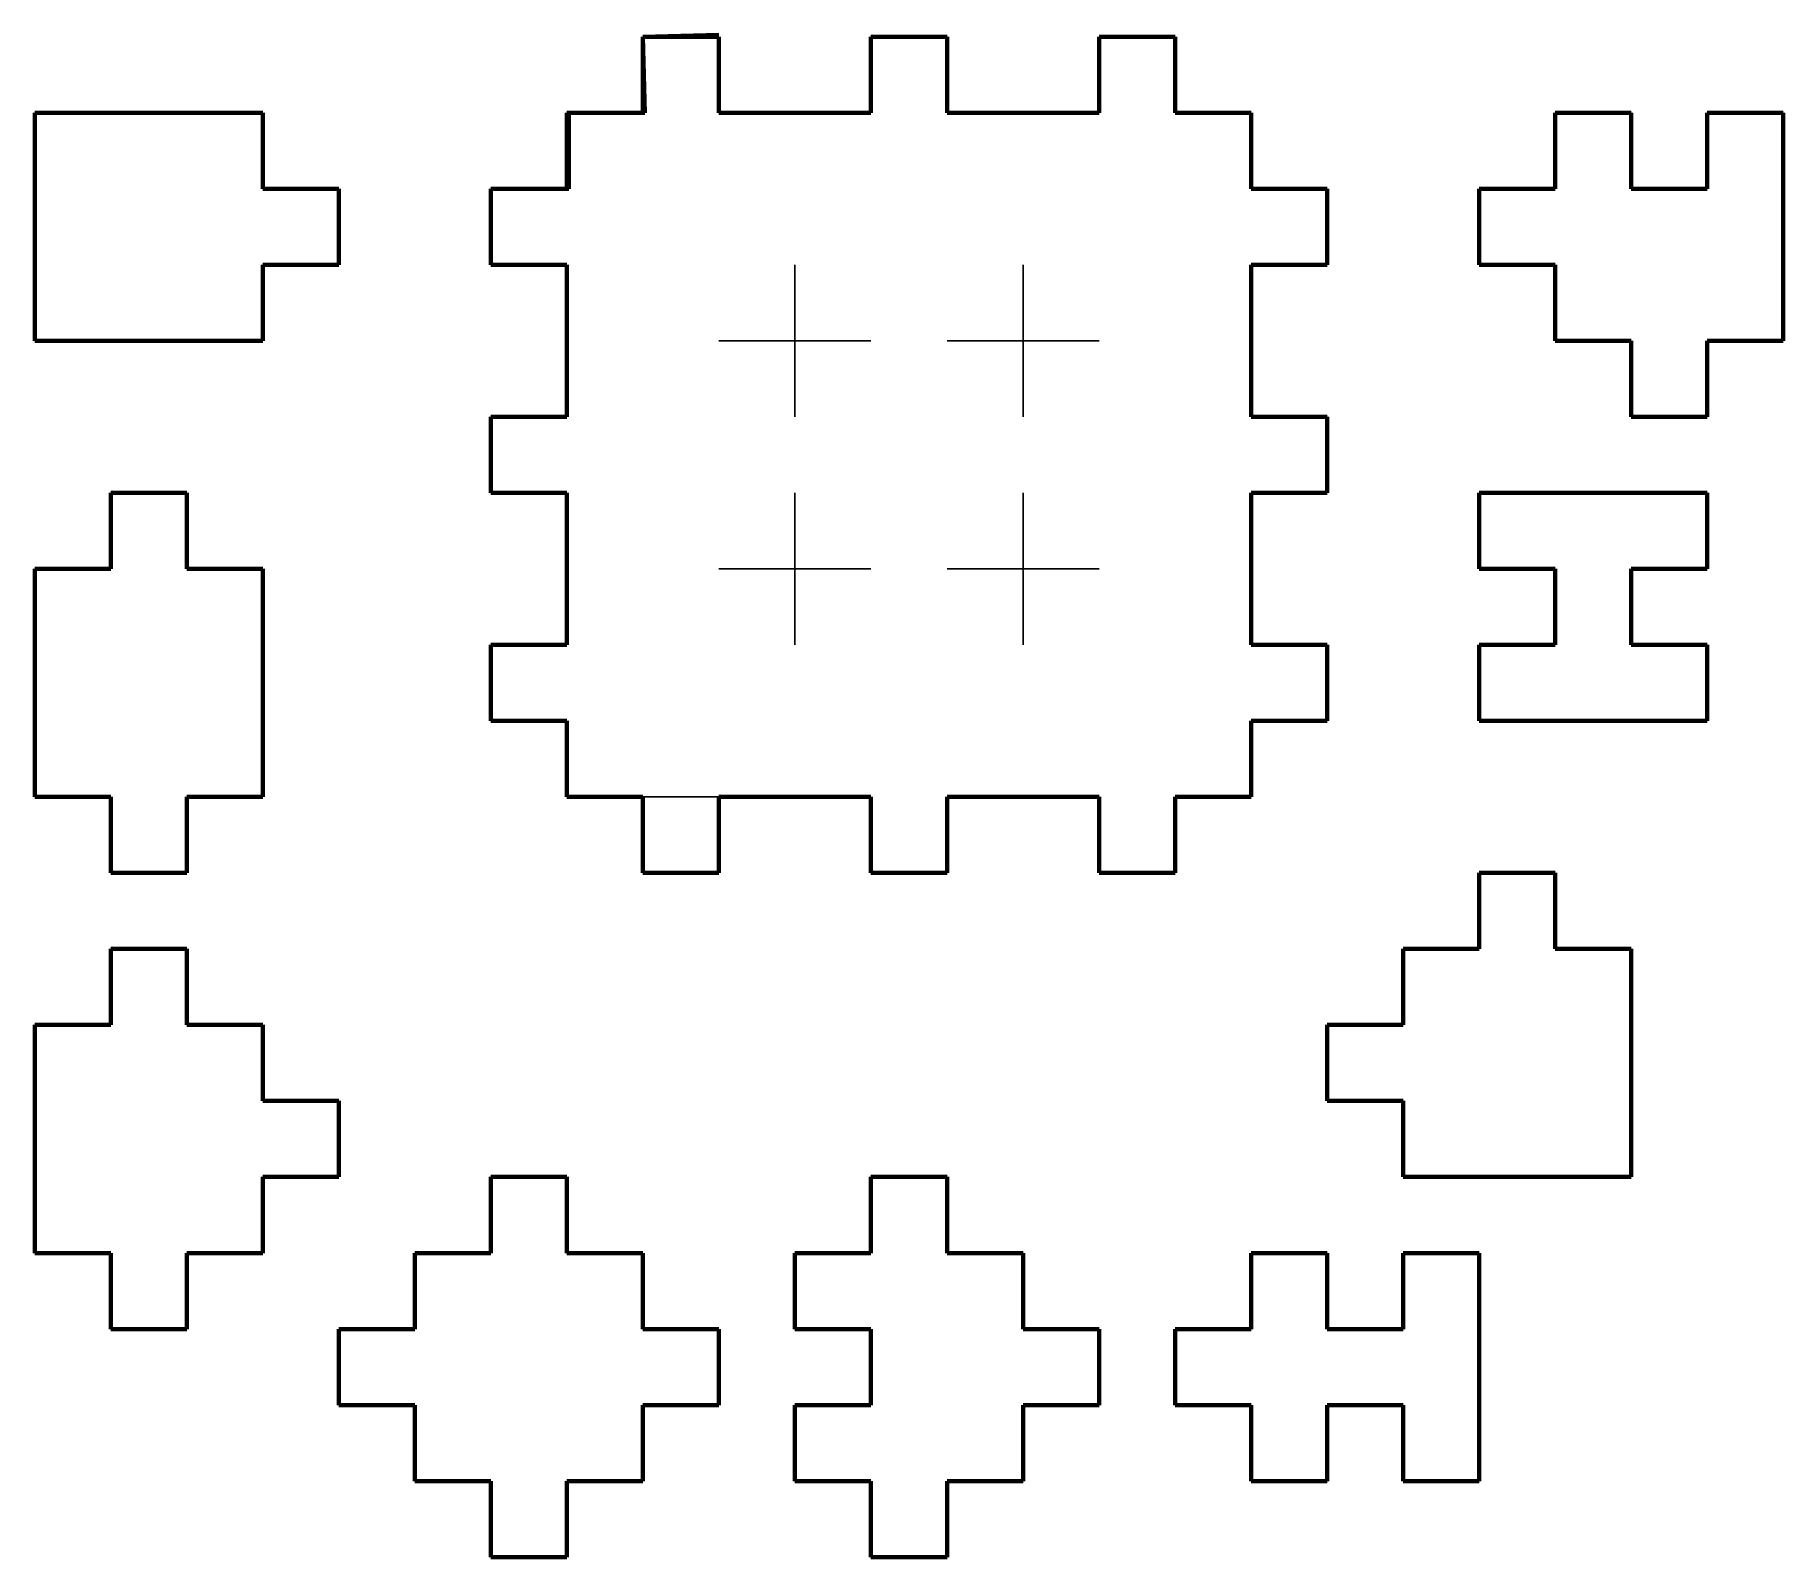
# Model space of a CAD drawing. Header units: millimetres. Extents: x -60 to 170, y -100 to 100.
import ezdxf

# ---------------------------------------------------------------- set-up
doc = ezdxf.new("R2010")
doc.units = ezdxf.units.MM
doc.layers.get('0').update_dxf_attribs({"linetype": 'CONTINUOUS', "lineweight": 0})
doc.layers.add('puzzel', color=7, linetype='CONTINUOUS', lineweight=0)

msp = doc.modelspace()

# ---------------------------------------------------------------- linework, layer by layer
at = {"linetype": 'CONTINUOUS', "lineweight": 100}
for p, q in [((30, 100.25), (20, 100)), ((20, 100), (20.25, 90)), ((30, 90), (30, 100)), ((60, 100), (50, 100)), ((50, 100), (50, 90)), ((60, 90), (60, 100)), ((90, 100), (80, 100)), ((80, 100), (80, 90)), ((90, 90), (90, 100)), ((20.25, 90), (10.25, 90)), ((10.25, 90), (10.25, 80)), ((40, 90), (30, 90)), ((50, 90), (40, 90)), ((70, 90), (60, 90)), ((80, 90), (70, 90)), ((100, 90), (90, 90)), ((100, 80), (100, 90)), ((10.25, 80), (0, 80)), ((0, 80), (0, 70)), ((110, 80), (100, 80)), ((110, 70), (110, 80)), ((0, 70), (10, 70)), ((10, 70), (10, 60)), ((100, 60), (100, 70)), ((100, 70), (110, 70)), ((10, 60), (10, 50)), ((100, 50), (100, 60)), ((10, 50), (0, 50)), ((0, 50), (0, 40)), ((110, 50), (100, 50)), ((110, 40), (110, 50)), ((0, 40), (10, 40)), ((10, 40), (10, 30)), ((100, 30), (100, 40)), ((100, 40), (110, 40)), ((10, 30), (10, 20)), ((100, 20), (100, 30)), ((10, 20), (0, 20)), ((0, 20), (0, 10)), ((110, 20), (100, 20)), ((110, 10), (110, 20)), ((0, 10), (10, 10)), ((10, 10), (10, 0)), ((100, 0), (100, 10)), ((100, 10), (110, 10)), ((10, 0), (20, 0)), ((20, 0), (20, -10)), ((30, -10), (30, 0)), ((30, 0), (40, 0)), ((40, 0), (50, 0)), ((50, 0), (50, -10)), ((60, -10), (60, 0)), ((60, 0), (70, 0)), ((70, 0), (80, 0)), ((80, 0), (80, -10)), ((90, -10), (90, 0)), ((90, 0), (100, 0)), ((20, -10), (30, -10)), ((50, -10), (60, -10)), ((80, -10), (90, -10))]:
    msp.add_line(p, q, dxfattribs=at)
at = {"linetype": 'CONTINUOUS', "lineweight": -3}
for p, q in [((20, 100), (20, 90)), ((30, 90), (30, 100)), ((50, 90), (50, 100)), ((60, 90), (60, 100)), ((80, 100), (80, 90)), ((90, 90), (90, 100)), ((20, 90), (10, 90)), ((10, 90), (10, 80)), ((40, 90), (30, 90)), ((40, 90), (50, 90)), ((70, 90), (60, 90)), ((80, 90), (70, 90)), ((100, 90), (90, 90)), ((100, 90), (100, 80)), ((10, 80), (0, 80)), ((100, 80), (110, 80)), ((0, 70), (10, 70)), ((10, 70), (10, 60)), ((100, 70), (110, 70)), ((100, 60), (100, 70)), ((10, 60), (10, 50)), ((100, 60), (100, 50)), ((10, 50), (0, 50)), ((100, 50), (110, 50)), ((0, 40), (10, 40)), ((10, 40), (10, 30)), ((100, 40), (110, 40)), ((100, 30), (100, 40)), ((10, 30), (10, 20)), ((100, 20), (100, 30)), ((10, 20), (0, 20)), ((110, 20), (100, 20)), ((0, 10), (10, 10)), ((10, 10), (10, 0)), ((100, 10), (110, 10)), ((100, 0), (100, 10)), ((10, 0), (20, 0)), ((20, 0), (20, -10)), ((30, 0), (20, 0)), ((30, 0), (40, 0)), ((30, -10), (30, 0)), ((40, 0), (50, 0)), ((50, 0), (50, -10)), ((60, 0), (70, 0)), ((60, -10), (60, 0)), ((70, 0), (80, 0)), ((80, 0), (80, -10)), ((90, 0), (100, 0)), ((90, -10), (90, 0))]:
    msp.add_line(p, q, dxfattribs=at)
at = {"linetype": 'CONTINUOUS', "lineweight": 70}
for p, q in [((20, 100), (30, 100)), ((20, 100), (20, 90)), ((30, 100), (30, 100)), ((30, 100), (30, 90)), ((60, 100), (50, 100)), ((50, 100), (50, 90)), ((60, 90), (60, 100)), ((90, 100), (80, 100)), ((80, 100), (80, 90)), ((90, 90), (90, 100)), ((20, 90), (10, 90)), ((10, 90), (10, 80)), ((40, 90), (30, 90)), ((50, 90), (40, 90)), ((70, 90), (60, 90)), ((80, 90), (70, 90)), ((100, 90), (90, 90)), ((100, 80), (100, 90)), ((10, 80), (0, 80)), ((0, 80), (0, 70)), ((110, 80), (100, 80)), ((110, 70), (110, 80)), ((0, 70), (10, 70)), ((10, 70), (10, 60)), ((100, 60), (100, 70)), ((100, 70), (110, 70)), ((10, 60), (10, 50)), ((100, 50), (100, 60)), ((10, 50), (0, 50)), ((0, 50), (0, 40)), ((110, 50), (100, 50)), ((110, 40), (110, 50)), ((0, 40), (10, 40)), ((10, 40), (10, 30)), ((100, 30), (100, 40)), ((100, 40), (110, 40)), ((10, 30), (10, 20)), ((100, 20), (100, 30)), ((10, 20), (0, 20)), ((0, 20), (0, 10)), ((110, 20), (100, 20)), ((110, 10), (110, 20)), ((0, 10), (10, 10)), ((10, 10), (10, 0)), ((100, 0), (100, 10)), ((100, 10), (110, 10)), ((10, 0), (20, 0)), ((20, 0), (20, -10)), ((30, -10), (30, 0)), ((30, 0), (40, 0)), ((40, 0), (50, 0)), ((50, 0), (50, -10)), ((60, -10), (60, 0)), ((60, 0), (70, 0)), ((70, 0), (80, 0)), ((80, 0), (80, -10)), ((90, -10), (90, 0)), ((90, 0), (100, 0)), ((20, -10), (30, -10)), ((50, -10), (60, -10)), ((80, -10), (90, -10))]:
    msp.add_line(p, q, dxfattribs=at)
at = {"linetype": 'CONTINUOUS', "lineweight": 35}
msp.add_line((30, 100), (30, 90), dxfattribs=at)
at = {"layer": 'puzzel', "lineweight": 106}
for p, q in [((-50, 90), (-60, 90)), ((-60, 90), (-60, 80)), ((-40, 90), (-50, 90)), ((-30, 90), (-40, 90)), ((-30, 80), (-30, 90)), ((140, 90), (140, 80)), ((150, 90), (140, 90)), ((150, 80), (150, 90)), ((170, 90), (160, 90)), ((160, 90), (160, 80)), ((170, 60), (170, 90)), ((-60, 80), (-60, 70)), ((-20, 80), (-30, 80)), ((-20, 70), (-20, 80)), ((140, 80), (130, 80)), ((130, 80), (130, 70)), ((160, 80), (150, 80)), ((-60, 70), (-60, 60)), ((-30, 60), (-30, 70)), ((-30, 70), (-20, 70)), ((130, 70), (140, 70)), ((140, 70), (140, 60)), ((-60, 60), (-50, 60)), ((-50, 60), (-40, 60)), ((-40, 60), (-30, 60)), ((140, 60), (150, 60)), ((150, 60), (150, 50)), ((160, 50), (160, 60)), ((160, 60), (170, 60)), ((150, 50), (160, 50)), ((-50, 40), (-50, 30)), ((-40, 40), (-50, 40)), ((-40, 30), (-40, 40)), ((150, 40), (130, 40)), ((130, 40), (130, 30)), ((160, 40), (150, 40)), ((160, 30), (160, 40)), ((-50, 30), (-60, 30)), ((-60, 30), (-60, 20)), ((-30, 30), (-40, 30)), ((-30, 0), (-30, 30)), ((130, 30), (140, 30)), ((140, 30), (140, 20)), ((150, 20), (150, 30)), ((150, 30), (160, 30)), ((-60, 20), (-60, 10)), ((140, 20), (130, 20)), ((130, 20), (130, 10)), ((160, 20), (150, 20)), ((160, 10), (160, 20)), ((-60, 10), (-60, 0)), ((130, 10), (160, 10)), ((130, -10), (130, -20)), ((140, -10), (130, -10)), ((140, -20), (140, -10)), ((-50, -20), (-50, -30)), ((-40, -20), (-50, -20)), ((-40, -30), (-40, -20)), ((130, -20), (120, -20)), ((120, -20), (120, -30)), ((150, -20), (140, -20)), ((150, -50), (150, -20)), ((-50, -30), (-60, -30)), ((-60, -30), (-60, -60)), ((-30, -30), (-40, -30)), ((-30, -40), (-30, -30)), ((120, -30), (110, -30)), ((110, -30), (110, -30)), ((110, -30), (110, -40)), ((-20, -40), (-30, -40)), ((-20, -50), (-20, -40)), ((110, -40), (120, -40)), ((120, -40), (120, -50)), ((-30, -60), (-30, -50)), ((-30, -50), (-20, -50)), ((0, -50), (0, -60)), ((10, -50), (0, -50)), ((10, -60), (10, -50)), ((50, -50), (50, -60)), ((60, -50), (50, -50)), ((60, -60), (60, -50)), ((120, -50), (150, -50)), ((-60, -60), (-50, -60)), ((-50, -60), (-50, -70)), ((-40, -70), (-40, -60)), ((-40, -60), (-30, -60)), ((0, -60), (-10, -60)), ((-10, -60), (-10, -70)), ((20, -60), (10, -60)), ((20, -70), (20, -60)), ((50, -60), (40, -60)), ((40, -60), (40, -70)), ((70, -60), (60, -60)), ((60, -60), (60, -60)), ((70, -70), (70, -60)), ((110, -60), (100, -60)), ((100, -60), (100, -70)), ((110, -70), (110, -60)), ((130, -60), (120, -60)), ((120, -60), (120, -70)), ((130, -80), (130, -60)), ((-50, -70), (-40, -70)), ((-10, -70), (-20, -70)), ((-20, -70), (-20, -80)), ((30, -70), (20, -70)), ((30, -80), (30, -70)), ((40, -70), (50, -70)), ((50, -70), (50, -80)), ((80, -70), (70, -70)), ((80, -80), (80, -70)), ((90, -70), (90, -80)), ((100, -70), (90, -70)), ((120, -70), (110, -70)), ((-20, -80), (-10, -80)), ((-10, -80), (-10, -90)), ((20, -90), (20, -80)), ((20, -80), (30, -80)), ((50, -80), (40, -80)), ((40, -80), (40, -90)), ((70, -90), (70, -80)), ((70, -80), (80, -80)), ((90, -80), (100, -80)), ((100, -80), (100, -90)), ((110, -90), (110, -80)), ((110, -80), (120, -80)), ((120, -80), (120, -90)), ((130, -90), (130, -80)), ((-10, -90), (0, -90)), ((0, -90), (0, -100)), ((10, -100), (10, -90)), ((10, -90), (20, -90)), ((40, -90), (50, -90)), ((50, -90), (50, -100)), ((60, -100), (60, -90)), ((60, -90), (60, -90)), ((60, -90), (70, -90)), ((100, -90), (110, -90)), ((120, -90), (130, -90)), ((0, -100), (10, -100)), ((50, -100), (60, -100))]:
    msp.add_line(p, q, dxfattribs=at)
at = {"layer": 'puzzel', "lineweight": -3}
for p, q in [((40, 70), (40, 50)), ((70, 70), (70, 50)), ((30, 60), (50, 60)), ((60, 60), (80, 60)), ((40, 40), (40, 20)), ((70, 40), (70, 20)), ((30, 30), (50, 30)), ((60, 30), (80, 30))]:
    msp.add_line(p, q, dxfattribs=at)
at = {"layer": 'puzzel', "lineweight": 100}
for p, q in [((-60, 0), (-50, 0)), ((-50, 0), (-50, -10)), ((-40, -10), (-40, 0)), ((-40, 0), (-30, 0)), ((-50, -10), (-40, -10))]:
    msp.add_line(p, q, dxfattribs=at)

doc.saveas('drawing.dxf')
